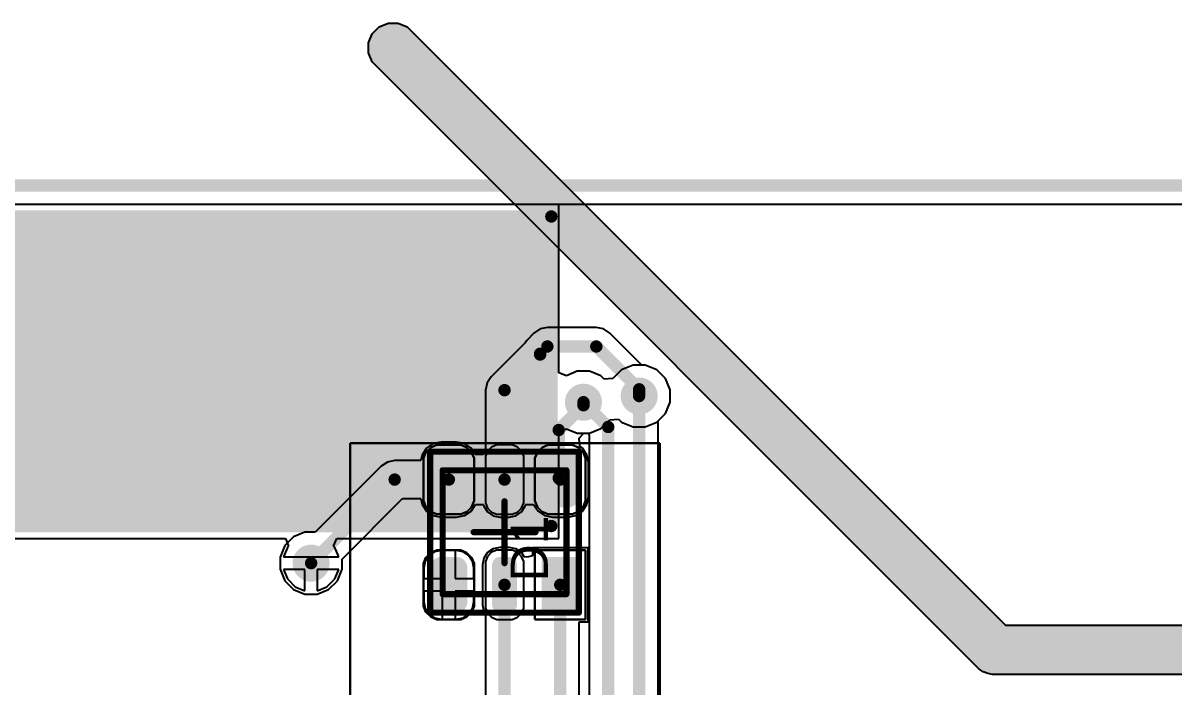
# Model space of a CAD drawing. Header units: inches. Extents: x -5 to 179, y -47 to 8.
# Drawn here: x 18.05 to 36.64, y -8.1 to 2.63 of the extents above; entities that cross this region are included whole.
import ezdxf

# ---------------------------------------------------------------- set-up
doc = ezdxf.new("R2010")
doc.units = ezdxf.units.IN
for name, color, linetype in [('Bottom 3D Body', 56, 'Continuous'), ('Bottom Courtyard', 56, 'Continuous'), ('Bottom Layer', 5, 'Continuous'), ('Bottom Solder', 6, 'Continuous'), ('Keep-Out Layer', 6, 'Continuous'), ('Mechanical 1', 6, 'Continuous'), ('Top 3D Body', 56, 'Continuous'), ('Top Courtyard', 56, 'Continuous'), ('Top Layer', 1, 'Continuous'), ('Top Overlay', 2, 'Continuous'), ('Top Paste', 8, 'Continuous'), ('Top Solder', 216, 'Continuous'), ('Via Holes', 16, 'Continuous')]:
    doc.layers.add(name, color=color, linetype=linetype)
doc.styles.add('Arial', font='', dxfattribs={"height": 0.2})
doc.styles.get('Arial').set_extended_font_data('Arial')

# ---------------------------------------------------------------- blocks, each defined once
blk = doc.blocks.new('I___________________B_975')
at = {"layer": 'Bottom Layer'}
blk.add_hatch(color=5, dxfattribs=at).paths.add_polyline_path([(-13, 2.5), (13, 2.5), (13, -2.5), (-13, -2.5)])
at = {"layer": 'Bottom Solder'}
blk.add_hatch(color=6, dxfattribs=at).paths.add_polyline_path([(-13.05, 2.55), (13.05, 2.55), (13.05, -2.55), (-13.05, -2.55)])
at = {"layer": 'Bottom 3D Body'}
for points in [[(13.081, 2.5, 0.2, 0.2, 0), (-13.081, 2.5, 0.2, 0.2, 0)], [(-13.081, 2.5, 0.2, 0.2, 0), (-13.081, -2.5, 0.2, 0.2, 0)], [(13.081, -2.5, 0.2, 0.2, 0), (-13.081, -2.5, 0.2, 0.2, 0)]]:
    blk.add_lwpolyline(points, format="xyseb", dxfattribs=at)
for points in [[(-13.131, 2.5, 0.1, 0.1, 1), (-13.031, 2.5, 0.1, 0.1, 1)], [(-13.131, 2.5, 0.1, 0.1, 1), (-13.031, 2.5, 0.1, 0.1, 1)], [(-13.131, -2.5, 0.1, 0.1, 1), (-13.031, -2.5, 0.1, 0.1, 1)], [(-13.131, -2.5, 0.1, 0.1, 1), (-13.031, -2.5, 0.1, 0.1, 1)]]:
    blk.add_lwpolyline(points, format="xyseb", close=True, dxfattribs=at)
at = {"layer": 'Bottom Courtyard'}
for points in [[(-13.081, 2.5, 0.2, 0.2, 0), (-13.081, -2.5, 0.2, 0.2, 0)], [(13.081, 2.5, 0.2, 0.2, 0), (-13.081, 2.5, 0.2, 0.2, 0)], [(13.081, -2.5, 0.2, 0.2, 0), (-13.081, -2.5, 0.2, 0.2, 0)]]:
    blk.add_lwpolyline(points, format="xyseb", dxfattribs=at)
for points in [[(-13.131, 2.5, 0.1, 0.1, 1), (-13.031, 2.5, 0.1, 0.1, 1)], [(-13.131, 2.5, 0.1, 0.1, 1), (-13.031, 2.5, 0.1, 0.1, 1)], [(-13.131, -2.5, 0.1, 0.1, 1), (-13.031, -2.5, 0.1, 0.1, 1)], [(-13.131, -2.5, 0.1, 0.1, 1), (-13.031, -2.5, 0.1, 0.1, 1)]]:
    blk.add_lwpolyline(points, format="xyseb", close=True, dxfattribs=at)
blk = doc.blocks.new('APA_RGB_LED_2020_1094')
at = {"layer": 'Top Layer'}
h = blk.add_hatch(color=1, dxfattribs=at)
edge = h.paths.add_edge_path()
edge.add_arc((-1.125, 1.025), 0.125, 90, 180)
edge.add_line((-1.25, 1.025), (-1.25, 0.775))
edge.add_arc((-1.125, 0.775), 0.125, 180, 270)
edge.add_line((-1.125, 0.65), (-0.575, 0.65))
edge.add_arc((-0.575, 0.775), 0.125, 270, 360)
edge.add_line((-0.45, 0.775), (-0.45, 1.025))
edge.add_arc((-0.575, 1.025), 0.125, 0, 90)
edge.add_line((-0.575, 1.15), (-1.125, 1.15))
h = blk.add_hatch(color=1, dxfattribs=at)
edge = h.paths.add_edge_path()
edge.add_arc((0.575, 1.025), 0.125, 90, 180)
edge.add_line((0.45, 1.025), (0.45, 0.775))
edge.add_arc((0.575, 0.775), 0.125, 180, 270)
edge.add_line((0.575, 0.65), (1.125, 0.65))
edge.add_arc((1.125, 0.775), 0.125, 270, 360)
edge.add_line((1.25, 0.775), (1.25, 1.025))
edge.add_arc((1.125, 1.025), 0.125, 0, 90)
edge.add_line((1.125, 1.15), (0.575, 1.15))
h = blk.add_hatch(color=1, dxfattribs=at)
edge = h.paths.add_edge_path()
edge.add_arc((-1.175, 0.075), 0.075, 90, 180)
edge.add_line((-1.25, 0.075), (-1.25, -0.075))
edge.add_arc((-1.175, -0.075), 0.075, 180, 270)
edge.add_line((-1.175, -0.15), (-0.525, -0.15))
edge.add_arc((-0.525, -0.075), 0.075, 270, 360)
edge.add_line((-0.45, -0.075), (-0.45, 0.075))
edge.add_arc((-0.525, 0.075), 0.075, 0, 90)
edge.add_line((-0.525, 0.15), (-1.175, 0.15))
h = blk.add_hatch(color=1, dxfattribs=at)
edge = h.paths.add_edge_path()
edge.add_arc((0.525, 0.075), 0.075, 90, 180)
edge.add_line((0.45, 0.075), (0.45, -0.075))
edge.add_arc((0.525, -0.075), 0.075, 180, 270)
edge.add_line((0.525, -0.15), (1.175, -0.15))
edge.add_arc((1.175, -0.075), 0.075, 270, 360)
edge.add_line((1.25, -0.075), (1.25, 0.075))
edge.add_arc((1.175, 0.075), 0.075, 0, 90)
edge.add_line((1.175, 0.15), (0.525, 0.15))
blk.add_hatch(color=1, dxfattribs=at).paths.add_polyline_path([(-1.25, -0.65), (-0.45, -0.65), (-0.45, -1.15), (-1.25, -1.15)])
h = blk.add_hatch(color=1, dxfattribs=at)
edge = h.paths.add_edge_path()
edge.add_arc((0.575, -0.775), 0.125, 90, 180)
edge.add_line((0.45, -0.775), (0.45, -1.025))
edge.add_arc((0.575, -1.025), 0.125, 180, 270)
edge.add_line((0.575, -1.15), (1.125, -1.15))
edge.add_arc((1.125, -1.025), 0.125, 270, 360)
edge.add_line((1.25, -1.025), (1.25, -0.775))
edge.add_arc((1.125, -0.775), 0.125, 0, 90)
edge.add_line((1.125, -0.65), (0.575, -0.65))
at = {"layer": 'Top Paste'}
h = blk.add_hatch(color=8, dxfattribs=at)
edge = h.paths.add_edge_path()
edge.add_arc((-1.125, 1.025), 0.125, 90, 180)
edge.add_line((-1.25, 1.025), (-1.25, 0.775))
edge.add_arc((-1.125, 0.775), 0.125, 180, 270)
edge.add_line((-1.125, 0.65), (-0.575, 0.65))
edge.add_arc((-0.575, 0.775), 0.125, 270, 360)
edge.add_line((-0.45, 0.775), (-0.45, 1.025))
edge.add_arc((-0.575, 1.025), 0.125, 0, 90)
edge.add_line((-0.575, 1.15), (-1.125, 1.15))
h = blk.add_hatch(color=8, dxfattribs=at)
edge = h.paths.add_edge_path()
edge.add_arc((0.575, 1.025), 0.125, 90, 180)
edge.add_line((0.45, 1.025), (0.45, 0.775))
edge.add_arc((0.575, 0.775), 0.125, 180, 270)
edge.add_line((0.575, 0.65), (1.125, 0.65))
edge.add_arc((1.125, 0.775), 0.125, 270, 360)
edge.add_line((1.25, 0.775), (1.25, 1.025))
edge.add_arc((1.125, 1.025), 0.125, 0, 90)
edge.add_line((1.125, 1.15), (0.575, 1.15))
h = blk.add_hatch(color=8, dxfattribs=at)
edge = h.paths.add_edge_path()
edge.add_arc((-1.175, 0.075), 0.075, 90, 180)
edge.add_line((-1.25, 0.075), (-1.25, -0.075))
edge.add_arc((-1.175, -0.075), 0.075, 180, 270)
edge.add_line((-1.175, -0.15), (-0.525, -0.15))
edge.add_arc((-0.525, -0.075), 0.075, 270, 360)
edge.add_line((-0.45, -0.075), (-0.45, 0.075))
edge.add_arc((-0.525, 0.075), 0.075, 0, 90)
edge.add_line((-0.525, 0.15), (-1.175, 0.15))
h = blk.add_hatch(color=8, dxfattribs=at)
edge = h.paths.add_edge_path()
edge.add_arc((0.525, 0.075), 0.075, 90, 180)
edge.add_line((0.45, 0.075), (0.45, -0.075))
edge.add_arc((0.525, -0.075), 0.075, 180, 270)
edge.add_line((0.525, -0.15), (1.175, -0.15))
edge.add_arc((1.175, -0.075), 0.075, 270, 360)
edge.add_line((1.25, -0.075), (1.25, 0.075))
edge.add_arc((1.175, 0.075), 0.075, 0, 90)
edge.add_line((1.175, 0.15), (0.525, 0.15))
blk.add_hatch(color=8, dxfattribs=at).paths.add_polyline_path([(-1.25, -0.65), (-0.45, -0.65), (-0.45, -1.15), (-1.25, -1.15)])
h = blk.add_hatch(color=8, dxfattribs=at)
edge = h.paths.add_edge_path()
edge.add_arc((0.575, -0.775), 0.125, 90, 180)
edge.add_line((0.45, -0.775), (0.45, -1.025))
edge.add_arc((0.575, -1.025), 0.125, 180, 270)
edge.add_line((0.575, -1.15), (1.125, -1.15))
edge.add_arc((1.125, -1.025), 0.125, 270, 360)
edge.add_line((1.25, -1.025), (1.25, -0.775))
edge.add_arc((1.125, -0.775), 0.125, 0, 90)
edge.add_line((1.125, -0.65), (0.575, -0.65))
at = {"layer": 'Top Solder'}
h = blk.add_hatch(color=216, dxfattribs=at)
edge = h.paths.add_edge_path()
edge.add_arc((-1.125, 1.025), 0.175, 90, 180)
edge.add_line((-1.3, 1.025), (-1.3, 0.775))
edge.add_arc((-1.125, 0.775), 0.175, 180, 270)
edge.add_line((-1.125, 0.6), (-0.575, 0.6))
edge.add_arc((-0.575, 0.775), 0.175, 270, 360)
edge.add_line((-0.4, 0.775), (-0.4, 1.025))
edge.add_arc((-0.575, 1.025), 0.175, 0, 90)
edge.add_line((-0.575, 1.2), (-1.125, 1.2))
h = blk.add_hatch(color=216, dxfattribs=at)
edge = h.paths.add_edge_path()
edge.add_arc((0.575, 1.025), 0.175, 90, 180)
edge.add_line((0.4, 1.025), (0.4, 0.775))
edge.add_arc((0.575, 0.775), 0.175, 180, 270)
edge.add_line((0.575, 0.6), (1.125, 0.6))
edge.add_arc((1.125, 0.775), 0.175, 270, 360)
edge.add_line((1.3, 0.775), (1.3, 1.025))
edge.add_arc((1.125, 1.025), 0.175, 0, 90)
edge.add_line((1.125, 1.2), (0.575, 1.2))
h = blk.add_hatch(color=216, dxfattribs=at)
edge = h.paths.add_edge_path()
edge.add_arc((-1.175, 0.075), 0.125, 90, 180)
edge.add_line((-1.3, 0.075), (-1.3, -0.075))
edge.add_arc((-1.175, -0.075), 0.125, 180, 270)
edge.add_line((-1.175, -0.2), (-0.525, -0.2))
edge.add_arc((-0.525, -0.075), 0.125, 270, 360)
edge.add_line((-0.4, -0.075), (-0.4, 0.075))
edge.add_arc((-0.525, 0.075), 0.125, 0, 90)
edge.add_line((-0.525, 0.2), (-1.175, 0.2))
h = blk.add_hatch(color=216, dxfattribs=at)
edge = h.paths.add_edge_path()
edge.add_arc((0.525, 0.075), 0.125, 90, 180)
edge.add_line((0.4, 0.075), (0.4, -0.075))
edge.add_arc((0.525, -0.075), 0.125, 180, 270)
edge.add_line((0.525, -0.2), (1.175, -0.2))
edge.add_arc((1.175, -0.075), 0.125, 270, 360)
edge.add_line((1.3, -0.075), (1.3, 0.075))
edge.add_arc((1.175, 0.075), 0.125, 0, 90)
edge.add_line((1.175, 0.2), (0.525, 0.2))
blk.add_hatch(color=216, dxfattribs=at).paths.add_polyline_path([(-1.3, -0.6), (-0.4, -0.6), (-0.4, -1.2), (-1.3, -1.2)])
h = blk.add_hatch(color=216, dxfattribs=at)
edge = h.paths.add_edge_path()
edge.add_arc((0.575, -0.775), 0.175, 90, 180)
edge.add_line((0.4, -0.775), (0.4, -1.025))
edge.add_arc((0.575, -1.025), 0.175, 180, 270)
edge.add_line((0.575, -1.2), (1.125, -1.2))
edge.add_arc((1.125, -1.025), 0.175, 270, 360)
edge.add_line((1.3, -1.025), (1.3, -0.775))
edge.add_arc((1.125, -0.775), 0.175, 0, 90)
edge.add_line((1.125, -0.6), (0.575, -0.6))
at = {"layer": 'Top 3D Body'}
for points in [[(-1, 1, 0.1, 0.1, 0), (1, 1, 0.1, 0.1, 0)], [(-1, 1, 0.1, 0.1, 0), (-1, -1, 0.1, 0.1, 0)], [(1, 1, 0.1, 0.1, 0), (1, -1, 0.1, 0.1, 0)], [(-1, -1, 0.1, 0.1, 0), (1, -1, 0.1, 0.1, 0)]]:
    blk.add_lwpolyline(points, format="xyseb", dxfattribs=at)
for points in [[(-1.025, 1, 0.05, 0.05, 1), (-0.975, 1, 0.05, 0.05, 1)], [(-1.025, 1, 0.05, 0.05, 1), (-0.975, 1, 0.05, 0.05, 1)], [(0.975, 1, 0.05, 0.05, 1), (1.025, 1, 0.05, 0.05, 1)], [(0.975, 1, 0.05, 0.05, 1), (1.025, 1, 0.05, 0.05, 1)], [(-1.025, -1, 0.05, 0.05, 1), (-0.975, -1, 0.05, 0.05, 1)], [(-1.025, -1, 0.05, 0.05, 1), (-0.975, -1, 0.05, 0.05, 1)], [(0.975, -1, 0.05, 0.05, 1), (1.025, -1, 0.05, 0.05, 1)], [(0.975, -1, 0.05, 0.05, 1), (1.025, -1, 0.05, 0.05, 1)]]:
    blk.add_lwpolyline(points, format="xyseb", close=True, dxfattribs=at)
at = {"layer": 'Top Courtyard'}
for points in [[(-1.3, 1.2, 0.1, 0.1, 0), (-1.3, -1.2, 0.1, 0.1, 0)], [(-1.3, 1.2, 0.1, 0.1, 0), (1.3, 1.2, 0.1, 0.1, 0)], [(1.3, 1.2, 0.1, 0.1, 0), (1.3, -1.2, 0.1, 0.1, 0)], [(0, 0.5, 0.1, 0.1, 0), (0, -0.5, 0.1, 0.1, 0)], [(-0.5, 0, 0.1, 0.1, 0), (0.5, 0, 0.1, 0.1, 0)], [(-1.3, -1.2, 0.1, 0.1, 0), (1.3, -1.2, 0.1, 0.1, 0)]]:
    blk.add_lwpolyline(points, format="xyseb", dxfattribs=at)
for points in [[(-1.325, 1.2, 0.05, 0.05, 1), (-1.275, 1.2, 0.05, 0.05, 1)], [(-1.325, 1.2, 0.05, 0.05, 1), (-1.275, 1.2, 0.05, 0.05, 1)], [(1.275, 1.2, 0.05, 0.05, 1), (1.325, 1.2, 0.05, 0.05, 1)], [(1.275, 1.2, 0.05, 0.05, 1), (1.325, 1.2, 0.05, 0.05, 1)], [(-0.025, 0.5, 0.05, 0.05, 1), (0.025, 0.5, 0.05, 0.05, 1)], [(-0.525, 0, 0.05, 0.05, 1), (-0.475, 0, 0.05, 0.05, 1)], [(0.475, 0, 0.05, 0.05, 1), (0.525, 0, 0.05, 0.05, 1)], [(-0.025, -0.5, 0.05, 0.05, 1), (0.025, -0.5, 0.05, 0.05, 1)], [(-1.325, -1.2, 0.05, 0.05, 1), (-1.275, -1.2, 0.05, 0.05, 1)], [(-1.325, -1.2, 0.05, 0.05, 1), (-1.275, -1.2, 0.05, 0.05, 1)], [(1.275, -1.2, 0.05, 0.05, 1), (1.325, -1.2, 0.05, 0.05, 1)], [(1.275, -1.2, 0.05, 0.05, 1), (1.325, -1.2, 0.05, 0.05, 1)]]:
    blk.add_lwpolyline(points, format="xyseb", close=True, dxfattribs=at)
at = {"layer": 'Top Overlay'}
for p, q in [((-1.293, 1.269), (-1.194, 1.31)), ((-1.194, 1.31), (-1.14, 1.31)), ((-1.14, 1.31), (-1.14, 1.31)), ((-1.14, 1.31), (-0.56, 1.31)), ((-0.56, 1.31), (-0.506, 1.31)), ((-0.506, 1.31), (-0.407, 1.269)), ((0.407, 1.269), (0.506, 1.31)), ((0.506, 1.31), (0.56, 1.31)), ((0.56, 1.31), (0.56, 1.31)), ((0.56, 1.31), (1.14, 1.31)), ((1.14, 1.31), (1.194, 1.31)), ((1.194, 1.31), (1.293, 1.269)), ((-1.41, 1.094), (-1.369, 1.193)), ((-1.369, 1.193), (-1.293, 1.269)), ((-0.407, 1.269), (-0.331, 1.193)), ((-0.331, 1.193), (-0.29, 1.094)), ((0.29, 1.094), (0.331, 1.193)), ((0.331, 1.193), (0.407, 1.269)), ((1.293, 1.269), (1.369, 1.193)), ((1.369, 1.193), (1.41, 1.094)), ((-1.41, 1.04), (-1.41, 1.094)), ((-1.41, 0.76), (-1.41, 1.04)), ((-0.29, 1.094), (-0.29, 1.04)), ((-0.29, 1.04), (-0.29, 1.04)), ((-0.29, 1.04), (-0.29, 0.76)), ((0.29, 1.04), (0.29, 1.094)), ((0.29, 0.76), (0.29, 1.04)), ((1.41, 1.094), (1.41, 1.04)), ((1.41, 1.04), (1.41, 1.04)), ((1.41, 1.04), (1.41, 0.76)), ((-1.41, 0.76), (-1.41, 0.76)), ((-1.41, 0.706), (-1.41, 0.76)), ((-0.29, 0.76), (-0.29, 0.706)), ((0.29, 0.76), (0.29, 0.76)), ((0.29, 0.706), (0.29, 0.76)), ((1.41, 0.76), (1.41, 0.706)), ((-1.369, 0.607), (-1.41, 0.706)), ((-1.293, 0.531), (-1.369, 0.607)), ((-0.331, 0.607), (-0.407, 0.531)), ((-0.29, 0.706), (-0.331, 0.607)), ((0.331, 0.607), (0.29, 0.706)), ((0.407, 0.531), (0.331, 0.607)), ((1.369, 0.607), (1.293, 0.531)), ((1.41, 0.706), (1.369, 0.607)), ((-1.194, 0.49), (-1.293, 0.531)), ((-1.14, 0.49), (-1.194, 0.49)), ((-0.56, 0.49), (-1.14, 0.49)), ((-0.506, 0.49), (-0.56, 0.49)), ((-0.56, 0.49), (-0.56, 0.49)), ((-0.407, 0.531), (-0.506, 0.49)), ((0.506, 0.49), (0.407, 0.531)), ((0.56, 0.49), (0.506, 0.49)), ((1.14, 0.49), (0.56, 0.49)), ((1.194, 0.49), (1.14, 0.49)), ((1.14, 0.49), (1.14, 0.49)), ((1.293, 0.531), (1.194, 0.49)), ((-1.375, 0.21), (-1.41, 0.126)), ((-1.31, 0.275), (-1.375, 0.21)), ((-1.226, 0.31), (-1.31, 0.275)), ((-1.18, 0.31), (-1.226, 0.31)), ((-0.52, 0.31), (-1.18, 0.31)), ((-0.474, 0.31), (-0.52, 0.31)), ((-0.52, 0.31), (-0.52, 0.31)), ((-0.39, 0.275), (-0.474, 0.31)), ((-0.325, 0.21), (-0.39, 0.275)), ((-0.29, 0.126), (-0.325, 0.21)), ((0.325, 0.21), (0.29, 0.126)), ((0.39, 0.275), (0.325, 0.21)), ((0.474, 0.31), (0.39, 0.275)), ((0.52, 0.31), (0.474, 0.31)), ((1.18, 0.31), (0.52, 0.31)), ((1.226, 0.31), (1.18, 0.31)), ((1.18, 0.31), (1.18, 0.31)), ((1.31, 0.275), (1.226, 0.31)), ((1.375, 0.21), (1.31, 0.275)), ((1.41, 0.126), (1.375, 0.21)), ((-1.41, 0.126), (-1.41, 0.08)), ((-1.41, 0.08), (-1.41, -0.08)), ((-1.41, 0.08), (-1.41, 0.08)), ((-0.29, 0.08), (-0.29, 0.126)), ((-0.29, -0.08), (-0.29, 0.08)), ((0.29, 0.126), (0.29, 0.08)), ((0.29, 0.08), (0.29, -0.08)), ((0.29, 0.08), (0.29, 0.08)), ((1.41, 0.08), (1.41, 0.126)), ((1.41, -0.08), (1.41, 0.08)), ((-1.41, -0.08), (-1.41, -0.126)), ((-1.41, -0.126), (-1.375, -0.21)), ((-0.325, -0.21), (-0.29, -0.126)), ((-0.29, -0.126), (-0.29, -0.08)), ((-0.29, -0.08), (-0.29, -0.08)), ((0.29, -0.08), (0.29, -0.126)), ((0.29, -0.126), (0.325, -0.21)), ((1.375, -0.21), (1.41, -0.126)), ((1.41, -0.126), (1.41, -0.08)), ((1.41, -0.08), (1.41, -0.08)), ((-1.375, -0.21), (-1.31, -0.275)), ((-1.31, -0.275), (-1.226, -0.31)), ((-1.226, -0.31), (-1.18, -0.31)), ((-1.18, -0.31), (-1.18, -0.31)), ((-1.18, -0.31), (-0.52, -0.31)), ((-0.52, -0.31), (-0.474, -0.31)), ((-0.474, -0.31), (-0.39, -0.275)), ((-0.39, -0.275), (-0.325, -0.21)), ((0.325, -0.21), (0.39, -0.275)), ((0.39, -0.275), (0.474, -0.31)), ((0.474, -0.31), (0.52, -0.31)), ((0.52, -0.31), (0.52, -0.31)), ((0.52, -0.31), (1.18, -0.31)), ((1.18, -0.31), (1.226, -0.31)), ((1.226, -0.31), (1.31, -0.275)), ((1.31, -0.275), (1.375, -0.21)), ((-1.41, -1.31), (-1.41, -0.49)), ((-1.41, -0.49), (-0.29, -0.49)), ((-0.29, -0.49), (-0.29, -1.31)), ((0.331, -0.607), (0.407, -0.531)), ((0.407, -0.531), (0.506, -0.49)), ((0.506, -0.49), (0.56, -0.49)), ((0.56, -0.49), (0.56, -0.49)), ((0.56, -0.49), (1.14, -0.49)), ((1.14, -0.49), (1.194, -0.49)), ((1.194, -0.49), (1.293, -0.531)), ((1.293, -0.531), (1.369, -0.607)), ((0.29, -0.706), (0.331, -0.607)), ((0.29, -0.76), (0.29, -0.706)), ((1.369, -0.607), (1.41, -0.706)), ((1.41, -0.706), (1.41, -0.76)), ((0.29, -1.04), (0.29, -0.76)), ((1.41, -0.76), (1.41, -0.76)), ((1.41, -0.76), (1.41, -1.04)), ((0.29, -1.04), (0.29, -1.04)), ((0.29, -1.094), (0.29, -1.04)), ((0.331, -1.193), (0.29, -1.094)), ((1.41, -1.094), (1.369, -1.193)), ((1.41, -1.04), (1.41, -1.094)), ((0.407, -1.269), (0.331, -1.193)), ((0.506, -1.31), (0.407, -1.269)), ((1.293, -1.269), (1.194, -1.31)), ((1.369, -1.193), (1.293, -1.269)), ((-0.29, -1.31), (-1.41, -1.31)), ((0.56, -1.31), (0.506, -1.31)), ((1.14, -1.31), (0.56, -1.31)), ((1.194, -1.31), (1.14, -1.31)), ((1.14, -1.31), (1.14, -1.31))]:
    blk.add_line(p, q, dxfattribs=at)
at = {"layer": 'Top Courtyard', "style": 'Arial'}
blk.add_text('D1', height=0.6, dxfattribs=at).set_placement((-0.8, -0.7))

msp = doc.modelspace()

# ---------------------------------------------------------------- hatches: boundary and pattern name
at = {"layer": 'Bottom Layer'}
h = msp.add_hatch(color=5, dxfattribs=at)
edge = h.paths.add_edge_path()
edge.add_arc((28, -3.4), 0.3, 0, 360)
h = msp.add_hatch(color=5, dxfattribs=at)
edge = h.paths.add_edge_path()
edge.add_arc((27.1, -3.5), 0.3, 0, 360)
h = msp.add_hatch(color=5, dxfattribs=at)
edge = h.paths.add_edge_path()
edge.add_arc((22.7, -6.1), 0.3, 0, 360)
at = {"layer": 'Top Layer'}
h = msp.add_hatch(color=1, dxfattribs=at)
edge = h.paths.add_edge_path()
edge.add_arc((28, -3.4), 0.3, 0, 360)
h = msp.add_hatch(color=1, dxfattribs=at)
edge = h.paths.add_edge_path()
edge.add_arc((27.1, -3.5), 0.3, 0, 360)
h = msp.add_hatch(color=1, dxfattribs=at)
edge = h.paths.add_edge_path()
edge.add_arc((22.7, -6.1), 0.3, 0, 360)
at = {"layer": 'Via Holes'}
h = msp.add_hatch(color=7, dxfattribs=at)
edge = h.paths.add_edge_path()
edge.add_arc((28, -3.4), 0.15, 0, 360)
h = msp.add_hatch(color=7, dxfattribs=at)
edge = h.paths.add_edge_path()
edge.add_arc((27.1, -3.5), 0.15, 0, 360)
h = msp.add_hatch(color=7, dxfattribs=at)
edge = h.paths.add_edge_path()
edge.add_arc((22.7, -6.1), 0.15, 0, 360)

# ---------------------------------------------------------------- linework, layer by layer
at = {"layer": 'Bottom Layer'}
for p, q in [((26.7, -3.027), (26.7, -0.303)), ((26.7, -0.303), (75.46, -0.303)), ((27.901, -2.9), (27.717, -2.976)), ((28.099, -2.9), (27.901, -2.9)), ((28.283, -2.976), (28.099, -2.9)), ((26.827, -3.072), (26.7, -3.027)), ((27.001, -3), (26.827, -3.072)), ((27.199, -3), (27.001, -3)), ((27.383, -3.076), (27.199, -3)), ((27.434, -3.127), (27.383, -3.076)), ((27.576, -3.117), (27.434, -3.127)), ((27.717, -2.976), (27.576, -3.117)), ((28.424, -3.117), (28.283, -2.976)), ((28.5, -3.301), (28.424, -3.117)), ((28.5, -3.499), (28.5, -3.301)), ((28.424, -3.683), (28.5, -3.499)), ((28.306, -3.801), (28.424, -3.683)), ((28.306, -9.323), (28.306, -3.801)), ((26.7, -3.973), (26.827, -3.928)), ((26.7, -5.7), (26.7, -3.973)), ((26.827, -3.928), (27.001, -4)), ((27.001, -4), (27.167, -4)), ((27.167, -4), (27.194, -4.027)), ((27.194, -4.027), (27.194, -9.55)), ((0.304, -5.7), (22.284, -5.7)), ((22.284, -5.7), (22.337, -5.827)), ((23.063, -5.827), (23.116, -5.7)), ((23.116, -5.7), (26.7, -5.7)), ((22.319, -5.845), (22.254, -6)), ((22.337, -5.827), (22.319, -5.845)), ((23.081, -5.845), (23.063, -5.827)), ((23.146, -6), (23.081, -5.845)), ((22.254, -6), (23.146, -6)), ((22.6, -6.2), (22.254, -6.2)), ((22.254, -6.2), (22.319, -6.355)), ((22.6, -6.546), (22.6, -6.2)), ((23.146, -6.2), (22.8, -6.2)), ((22.8, -6.2), (22.8, -6.546)), ((23.081, -6.355), (23.146, -6.2)), ((22.319, -6.355), (22.445, -6.481)), ((22.445, -6.481), (22.6, -6.546)), ((22.8, -6.546), (22.955, -6.481)), ((22.955, -6.481), (23.081, -6.355))]:
    msp.add_line(p, q, dxfattribs=at)
for points in [[(28, -9.45, 0.2, 0.2, 0), (28, -3.4, 0.2, 0.2, 0)], [(27.1, -3.5, 0.2, 0.2, 0), (27.5, -3.9, 0.2, 0.2, 0)], [(27.5, -9.55, 0.2, 0.2, 0), (27.5, -3.9, 0.2, 0.2, 0)]]:
    msp.add_lwpolyline(points, format="xyseb", dxfattribs=at)
for points in [[(27.95, -3.4, 0.1, 0.1, 1), (28.05, -3.4, 0.1, 0.1, 1)], [(27.05, -3.5, 0.1, 0.1, 1), (27.15, -3.5, 0.1, 0.1, 1)], [(27.45, -3.9, 0.1, 0.1, 1), (27.55, -3.9, 0.1, 0.1, 1)], [(27.45, -3.9, 0.1, 0.1, 1), (27.55, -3.9, 0.1, 0.1, 1)]]:
    msp.add_lwpolyline(points, format="xyseb", close=True, dxfattribs=at)
at = {"layer": 'Keep-Out Layer'}
msp.add_lwpolyline([(-0.001, 0.003, 0.2, 0.2, 0), (173.332, 0.003, 0.2, 0.2, 0)], format="xyseb", dxfattribs=at)
at = {"layer": 'Mechanical 1'}
for points in [[(24.025, 2.225, 0.8, 0.8, 0), (33.75, -7.5, 0.8, 0.8, 0)], [(33.75, -7.5, 0.8, 0.8, 0), (60.925, -7.5, 0.8, 0.8, 0)]]:
    msp.add_lwpolyline(points, format="xyseb", dxfattribs=at)
for points in [[(23.825, 2.225, 0.4, 0.4, 1), (24.225, 2.225, 0.4, 0.4, 1)], [(33.55, -7.5, 0.4, 0.4, 1), (33.95, -7.5, 0.4, 0.4, 1)], [(33.55, -7.5, 0.4, 0.4, 1), (33.95, -7.5, 0.4, 0.4, 1)]]:
    msp.add_lwpolyline(points, format="xyseb", close=True, dxfattribs=at)
at = {"layer": 'Top Layer'}
for p, q in [((0.304, -0.303), (173.026, -0.303)), ((26.301, -2.384), (26.184, -2.501)), ((26.4, -2.317), (26.301, -2.384)), ((26.301, -2.384), (26.301, -2.384)), ((26.517, -2.294), (26.4, -2.317)), ((27.308, -2.294), (26.517, -2.294)), ((26.517, -2.294), (26.517, -2.294)), ((27.425, -2.317), (27.308, -2.294)), ((27.308, -2.294), (27.308, -2.294)), ((27.525, -2.384), (27.425, -2.317)), ((28.041, -2.9), (27.525, -2.384)), ((26.158, -2.539), (25.609, -3.089)), ((26.184, -2.501), (26.158, -2.539)), ((28.099, -2.9), (28.041, -2.9)), ((28.283, -2.976), (28.099, -2.9)), ((25.609, -3.089), (25.542, -3.188)), ((28.424, -3.117), (28.283, -2.976)), ((28.5, -3.301), (28.424, -3.117)), ((25.542, -3.188), (25.519, -3.305)), ((25.519, -3.305), (25.519, -3.305)), ((25.519, -3.305), (25.519, -4.276)), ((28.5, -3.499), (28.5, -3.301)), ((28.424, -3.683), (28.5, -3.499)), ((28.283, -3.824), (28.424, -3.683)), ((27.383, -3.924), (27.524, -3.783)), ((27.524, -3.783), (27.666, -3.773)), ((27.666, -3.773), (27.717, -3.824)), ((27.717, -3.824), (27.901, -3.9)), ((27.901, -3.9), (28.099, -3.9)), ((28.099, -3.9), (28.283, -3.824)), ((27.031, -4.08), (27.108, -4)), ((27.044, -4.214), (27.031, -4.08)), ((27.108, -4), (27.199, -4)), ((27.199, -4), (27.383, -3.924)), ((24.566, -4.241), (24.494, -4.348)), ((24.673, -4.169), (24.566, -4.241)), ((24.8, -4.144), (24.673, -4.169)), ((25.05, -4.144), (24.8, -4.144)), ((25.177, -4.169), (25.05, -4.144)), ((25.284, -4.241), (25.177, -4.169)), ((25.356, -4.347), (25.284, -4.241)), ((25.519, -4.276), (25.491, -4.318)), ((27.084, -4.241), (27.044, -4.214)), ((27.156, -4.348), (27.084, -4.241)), ((24.05, -4.444), (23.933, -4.467)), ((24.475, -4.444), (24.05, -4.444)), ((24.494, -4.348), (24.475, -4.444)), ((25.36, -4.348), (25.356, -4.347)), ((25.485, -4.346), (25.36, -4.348)), ((25.491, -4.318), (25.485, -4.346)), ((27.181, -4.475), (27.156, -4.348)), ((23.834, -4.534), (22.767, -5.6)), ((23.933, -4.467), (23.834, -4.534)), ((23.834, -4.534), (23.834, -4.534)), ((27.181, -5.025), (27.181, -4.475)), ((23.2, -6.033), (24.177, -5.056)), ((24.177, -5.056), (24.475, -5.056)), ((24.475, -5.056), (24.494, -5.152)), ((24.494, -5.152), (24.566, -5.259)), ((25.284, -5.259), (25.356, -5.153)), ((25.356, -5.153), (25.36, -5.152)), ((25.36, -5.152), (25.485, -5.154)), ((25.485, -5.154), (25.491, -5.182)), ((25.491, -5.182), (25.552, -5.273)), ((26.098, -5.273), (26.159, -5.182)), ((26.159, -5.182), (26.165, -5.154)), ((26.165, -5.154), (26.29, -5.152)), ((26.29, -5.152), (26.294, -5.153)), ((26.294, -5.153), (26.366, -5.259)), ((27.084, -5.259), (27.156, -5.152)), ((27.156, -5.152), (27.181, -5.025)), ((24.566, -5.259), (24.673, -5.331)), ((24.673, -5.331), (24.8, -5.356)), ((24.8, -5.356), (25.05, -5.356)), ((25.05, -5.356), (25.177, -5.331)), ((25.177, -5.331), (25.284, -5.259)), ((25.552, -5.273), (25.643, -5.334)), ((25.643, -5.334), (25.75, -5.355)), ((25.75, -5.355), (25.9, -5.355)), ((25.9, -5.355), (26.007, -5.334)), ((26.007, -5.334), (26.098, -5.273)), ((26.366, -5.259), (26.473, -5.331)), ((26.473, -5.331), (26.6, -5.356)), ((26.6, -5.356), (26.85, -5.356)), ((26.85, -5.356), (26.977, -5.331)), ((26.977, -5.331), (27.084, -5.259)), ((22.417, -5.676), (22.276, -5.817)), ((22.601, -5.6), (22.417, -5.676)), ((22.767, -5.6), (22.601, -5.6)), ((22.276, -5.817), (22.2, -6.001)), ((24.693, -5.916), (24.602, -5.977)), ((24.8, -5.895), (24.693, -5.916)), ((24.825, -5.895), (24.8, -5.895)), ((24.825, -6.35), (24.825, -5.895)), ((25.05, -5.895), (25.025, -5.895)), ((25.025, -5.895), (25.025, -6.35)), ((25.157, -5.916), (25.05, -5.895)), ((25.248, -5.977), (25.157, -5.916)), ((25.552, -5.927), (25.491, -6.018)), ((25.643, -5.866), (25.552, -5.927)), ((25.75, -5.845), (25.643, -5.866)), ((25.9, -5.845), (25.75, -5.845)), ((26.007, -5.866), (25.9, -5.845)), ((26.098, -5.927), (26.007, -5.866)), ((26.148, -6.001), (26.098, -5.927)), ((27.175, -5.85), (26.275, -5.85)), ((26.275, -5.85), (26.275, -5.98)), ((27.175, -7.05), (27.175, -5.85)), ((22.2, -6.001), (22.2, -6.199)), ((23.2, -6.199), (23.2, -6.033)), ((24.541, -6.068), (24.52, -6.175)), ((24.602, -5.977), (24.541, -6.068)), ((25.309, -6.068), (25.248, -5.977)), ((25.33, -6.175), (25.309, -6.068)), ((25.491, -6.018), (25.47, -6.125)), ((25.47, -6.125), (25.47, -6.775)), ((26.213, -6), (26.148, -6.001)), ((26.275, -5.98), (26.213, -6)), ((22.2, -6.199), (22.276, -6.383)), ((23.124, -6.383), (23.2, -6.199)), ((24.52, -6.175), (24.52, -6.35)), ((25.33, -6.35), (25.33, -6.175)), ((22.276, -6.383), (22.417, -6.524)), ((22.983, -6.524), (23.124, -6.383)), ((24.52, -6.35), (24.825, -6.35)), ((25.025, -6.35), (25.33, -6.35)), ((22.417, -6.524), (22.601, -6.6)), ((22.601, -6.6), (22.799, -6.6)), ((22.799, -6.6), (22.983, -6.524)), ((24.825, -6.55), (24.52, -6.55)), ((24.52, -6.55), (24.52, -6.725)), ((24.825, -7.005), (24.825, -6.55)), ((25.33, -6.55), (25.025, -6.55)), ((25.025, -6.55), (25.025, -7.005)), ((25.33, -6.725), (25.33, -6.55)), ((24.52, -6.725), (24.541, -6.832)), ((24.541, -6.832), (24.602, -6.923)), ((25.248, -6.923), (25.309, -6.832)), ((25.309, -6.832), (25.33, -6.725)), ((25.47, -6.775), (25.491, -6.882)), ((24.602, -6.923), (24.693, -6.984)), ((24.693, -6.984), (24.8, -7.005)), ((24.8, -7.005), (24.825, -7.005)), ((25.025, -7.005), (25.05, -7.005)), ((25.05, -7.005), (25.157, -6.984)), ((25.157, -6.984), (25.248, -6.923)), ((25.491, -6.882), (25.519, -6.924)), ((25.519, -6.924), (25.519, -8.542)), ((27.031, -8.472), (27.031, -7.05)), ((27.031, -7.05), (27.175, -7.05))]:
    msp.add_line(p, q, dxfattribs=at)
for points in [[(26.4, -2.717, 0.2, 0.2, 0), (26.517, -2.6, 0.2, 0.2, 0)], [(26.517, -2.6, 0.2, 0.2, 0), (27.308, -2.6, 0.2, 0.2, 0)], [(27.308, -2.6, 0.2, 0.2, 0), (28, -3.292, 0.2, 0.2, 0)], [(25.825, -3.305, 0.2, 0.2, 0), (26.4, -2.73, 0.2, 0.2, 0)], [(26.4, -2.73, 0.2, 0.2, 0), (26.4, -2.717, 0.2, 0.2, 0)], [(25.825, -4.75, 0.2, 0.2, 0), (25.825, -3.305, 0.2, 0.2, 0)], [(28, -3.4, 0.2, 0.2, 0), (28, -3.292, 0.2, 0.2, 0)], [(26.7, -3.949, 0.2, 0.2, 0), (27.1, -3.549, 0.2, 0.2, 0)], [(27.1, -3.549, 0.2, 0.2, 0), (27.1, -3.5, 0.2, 0.2, 0)], [(26.7, -4.725, 0.2, 0.2, 0), (26.7, -3.949, 0.2, 0.2, 0)], [(26.7, -4.725, 0.2, 0.2, 0), (26.725, -4.75, 0.2, 0.2, 0)], [(22.7, -6.1, 0.2, 0.2, 0), (24.05, -4.75, 0.2, 0.2, 0)], [(24.05, -4.75, 0.2, 0.2, 0), (24.925, -4.75, 0.2, 0.2, 0)], [(25.825, -9.017, 0.2, 0.2, 0), (25.825, -6.45, 0.2, 0.2, 0)], [(26.725, -9.017, 0.2, 0.2, 0), (26.725, -6.45, 0.2, 0.2, 0)]]:
    msp.add_lwpolyline(points, format="xyseb", dxfattribs=at)
for points in [[(26.467, -2.6, 0.1, 0.1, 1), (26.567, -2.6, 0.1, 0.1, 1)], [(26.467, -2.6, 0.1, 0.1, 1), (26.567, -2.6, 0.1, 0.1, 1)], [(27.258, -2.6, 0.1, 0.1, 1), (27.358, -2.6, 0.1, 0.1, 1)], [(27.258, -2.6, 0.1, 0.1, 1), (27.358, -2.6, 0.1, 0.1, 1)], [(26.35, -2.717, 0.1, 0.1, 1), (26.45, -2.717, 0.1, 0.1, 1)], [(26.35, -2.717, 0.1, 0.1, 1), (26.45, -2.717, 0.1, 0.1, 1)], [(26.35, -2.73, 0.1, 0.1, 1), (26.45, -2.73, 0.1, 0.1, 1)], [(26.35, -2.73, 0.1, 0.1, 1), (26.45, -2.73, 0.1, 0.1, 1)], [(25.775, -3.305, 0.1, 0.1, 1), (25.875, -3.305, 0.1, 0.1, 1)], [(25.775, -3.305, 0.1, 0.1, 1), (25.875, -3.305, 0.1, 0.1, 1)], [(27.95, -3.292, 0.1, 0.1, 1), (28.05, -3.292, 0.1, 0.1, 1)], [(27.95, -3.292, 0.1, 0.1, 1), (28.05, -3.292, 0.1, 0.1, 1)], [(27.95, -3.4, 0.1, 0.1, 1), (28.05, -3.4, 0.1, 0.1, 1)], [(27.05, -3.5, 0.1, 0.1, 1), (27.15, -3.5, 0.1, 0.1, 1)], [(27.05, -3.549, 0.1, 0.1, 1), (27.15, -3.549, 0.1, 0.1, 1)], [(27.05, -3.549, 0.1, 0.1, 1), (27.15, -3.549, 0.1, 0.1, 1)], [(26.65, -3.949, 0.1, 0.1, 1), (26.75, -3.949, 0.1, 0.1, 1)], [(26.65, -3.949, 0.1, 0.1, 1), (26.75, -3.949, 0.1, 0.1, 1)], [(26.65, -4.725, 0.1, 0.1, 1), (26.75, -4.725, 0.1, 0.1, 1)], [(26.65, -4.725, 0.1, 0.1, 1), (26.75, -4.725, 0.1, 0.1, 1)], [(24, -4.75, 0.1, 0.1, 1), (24.1, -4.75, 0.1, 0.1, 1)], [(24, -4.75, 0.1, 0.1, 1), (24.1, -4.75, 0.1, 0.1, 1)], [(24.875, -4.75, 0.1, 0.1, 1), (24.975, -4.75, 0.1, 0.1, 1)], [(25.775, -4.75, 0.1, 0.1, 1), (25.875, -4.75, 0.1, 0.1, 1)], [(26.675, -4.75, 0.1, 0.1, 1), (26.775, -4.75, 0.1, 0.1, 1)], [(22.65, -6.1, 0.1, 0.1, 1), (22.75, -6.1, 0.1, 0.1, 1)], [(25.775, -6.45, 0.1, 0.1, 1), (25.875, -6.45, 0.1, 0.1, 1)], [(26.675, -6.45, 0.1, 0.1, 1), (26.775, -6.45, 0.1, 0.1, 1)]]:
    msp.add_lwpolyline(points, format="xyseb", close=True, dxfattribs=at)
at = {"layer": 'Top Overlay'}
for p, q in [((23.332, -34.164), (23.332, -4.164)), ((23.332, -4.164), (28.332, -4.164)), ((24.632, -4.231), (24.556, -4.307)), ((24.731, -4.19), (24.632, -4.231)), ((25.119, -4.19), (24.731, -4.19)), ((25.218, -4.231), (25.119, -4.19)), ((25.294, -4.307), (25.218, -4.231)), ((25.615, -4.225), (25.55, -4.29)), ((25.699, -4.19), (25.615, -4.225)), ((25.951, -4.19), (25.699, -4.19)), ((26.035, -4.225), (25.951, -4.19)), ((26.1, -4.29), (26.035, -4.225)), ((26.432, -4.231), (26.356, -4.307)), ((26.531, -4.19), (26.432, -4.231)), ((26.919, -4.19), (26.531, -4.19)), ((27.018, -4.231), (26.919, -4.19)), ((27.094, -4.307), (27.018, -4.231)), ((28.332, -4.164), (28.332, -27.498)), ((24.556, -4.307), (24.515, -4.406)), ((24.515, -4.406), (24.515, -4.46)), ((24.515, -4.46), (24.515, -5.04)), ((25.335, -4.406), (25.294, -4.307)), ((25.335, -4.46), (25.335, -4.406)), ((25.335, -5.04), (25.335, -4.46)), ((25.55, -4.29), (25.515, -4.374)), ((25.515, -4.374), (25.515, -4.42)), ((25.515, -4.42), (25.515, -5.08)), ((26.135, -4.374), (26.1, -4.29)), ((26.135, -4.42), (26.135, -4.374)), ((26.135, -5.08), (26.135, -4.42)), ((26.356, -4.307), (26.315, -4.406)), ((26.315, -4.406), (26.315, -4.46)), ((26.315, -4.46), (26.315, -5.04)), ((27.135, -4.406), (27.094, -4.307)), ((27.135, -4.46), (27.135, -4.406)), ((27.135, -5.04), (27.135, -4.46)), ((24.515, -5.04), (24.515, -5.094)), ((24.515, -5.094), (24.556, -5.193)), ((24.556, -5.193), (24.632, -5.269)), ((25.218, -5.269), (25.294, -5.193)), ((25.294, -5.193), (25.335, -5.094)), ((25.335, -5.094), (25.335, -5.04)), ((25.515, -5.08), (25.515, -5.126)), ((25.515, -5.126), (25.55, -5.21)), ((26.1, -5.21), (26.135, -5.126)), ((26.135, -5.126), (26.135, -5.08)), ((26.315, -5.04), (26.315, -5.094)), ((26.315, -5.094), (26.356, -5.193)), ((26.356, -5.193), (26.432, -5.269)), ((27.018, -5.269), (27.094, -5.193)), ((27.094, -5.193), (27.135, -5.094)), ((27.135, -5.094), (27.135, -5.04)), ((24.632, -5.269), (24.731, -5.31)), ((24.731, -5.31), (25.119, -5.31)), ((25.119, -5.31), (25.218, -5.269)), ((25.55, -5.21), (25.615, -5.275)), ((25.615, -5.275), (25.699, -5.31)), ((25.699, -5.31), (25.951, -5.31)), ((25.951, -5.31), (26.035, -5.275)), ((26.035, -5.275), (26.1, -5.21)), ((26.432, -5.269), (26.531, -5.31)), ((26.531, -5.31), (26.919, -5.31)), ((26.919, -5.31), (27.018, -5.269)), ((24.632, -5.931), (24.556, -6.007)), ((24.731, -5.89), (24.632, -5.931)), ((25.119, -5.89), (24.731, -5.89)), ((25.218, -5.931), (25.119, -5.89)), ((25.294, -6.007), (25.218, -5.931)), ((25.615, -5.925), (25.55, -5.99)), ((25.699, -5.89), (25.615, -5.925)), ((25.951, -5.89), (25.699, -5.89)), ((26.035, -5.925), (25.951, -5.89)), ((26.1, -5.99), (26.035, -5.925)), ((27.135, -5.89), (26.315, -5.89)), ((26.315, -5.89), (26.315, -7.01)), ((27.135, -7.01), (27.135, -5.89)), ((24.556, -6.007), (24.515, -6.106)), ((24.515, -6.106), (24.515, -6.16)), ((25.335, -6.106), (25.294, -6.007)), ((25.335, -6.16), (25.335, -6.106)), ((25.55, -5.99), (25.515, -6.074)), ((25.515, -6.074), (25.515, -6.12)), ((25.515, -6.12), (25.515, -6.78)), ((26.135, -6.074), (26.1, -5.99)), ((26.135, -6.12), (26.135, -6.074)), ((26.135, -6.78), (26.135, -6.12)), ((24.515, -6.16), (24.515, -6.74)), ((25.335, -6.74), (25.335, -6.16)), ((24.515, -6.74), (24.515, -6.794)), ((24.515, -6.794), (24.556, -6.893)), ((25.294, -6.893), (25.335, -6.794)), ((25.335, -6.794), (25.335, -6.74)), ((25.515, -6.78), (25.515, -6.826)), ((25.515, -6.826), (25.55, -6.91)), ((26.1, -6.91), (26.135, -6.826)), ((26.135, -6.826), (26.135, -6.78)), ((24.556, -6.893), (24.632, -6.969)), ((24.632, -6.969), (24.731, -7.01)), ((24.731, -7.01), (25.119, -7.01)), ((25.119, -7.01), (25.218, -6.969)), ((25.218, -6.969), (25.294, -6.893)), ((25.55, -6.91), (25.615, -6.975)), ((25.615, -6.975), (25.699, -7.01)), ((25.699, -7.01), (25.951, -7.01)), ((25.951, -7.01), (26.035, -6.975)), ((26.035, -6.975), (26.1, -6.91)), ((26.315, -7.01), (27.135, -7.01))]:
    msp.add_line(p, q, dxfattribs=at)
at = {"layer": 'Top Solder'}
for p, q in [((23.798, 2.564), (23.945, 2.625)), ((23.945, 2.625), (24.105, 2.625)), ((24.105, 2.625), (24.252, 2.564)), ((23.625, 2.305), (23.686, 2.452)), ((23.686, 2.452), (23.798, 2.564)), ((24.252, 2.564), (24.308, 2.508)), ((24.308, 2.508), (33.916, -7.1)), ((23.625, 2.145), (23.625, 2.305)), ((23.686, 1.998), (23.625, 2.145)), ((23.742, 1.942), (23.686, 1.998)), ((33.466, -7.783), (23.742, 1.942)), ((23.332, -4.164), (23.332, -34.164)), ((28.332, -4.164), (23.332, -4.164)), ((28.332, -27.498), (28.332, -4.164)), ((33.916, -7.1), (39.998, -7.1)), ((33.494, -7.811), (33.466, -7.783)), ((33.466, -7.783), (33.466, -7.783)), ((33.56, -7.855), (33.494, -7.811)), ((33.633, -7.885), (33.56, -7.855)), ((33.71, -7.9), (33.633, -7.885)), ((39.998, -7.9), (33.71, -7.9))]:
    msp.add_line(p, q, dxfattribs=at)

# ---------------------------------------------------------------- block references
for name, p, rotation in [('I___________________B_975', (13.5, -3), 180), ('APA_RGB_LED_2020_1094', (25.825, -5.6), 90)]:
    msp.add_blockref(name, p, dxfattribs=dict(rotation=rotation))

doc.saveas('drawing.dxf')
